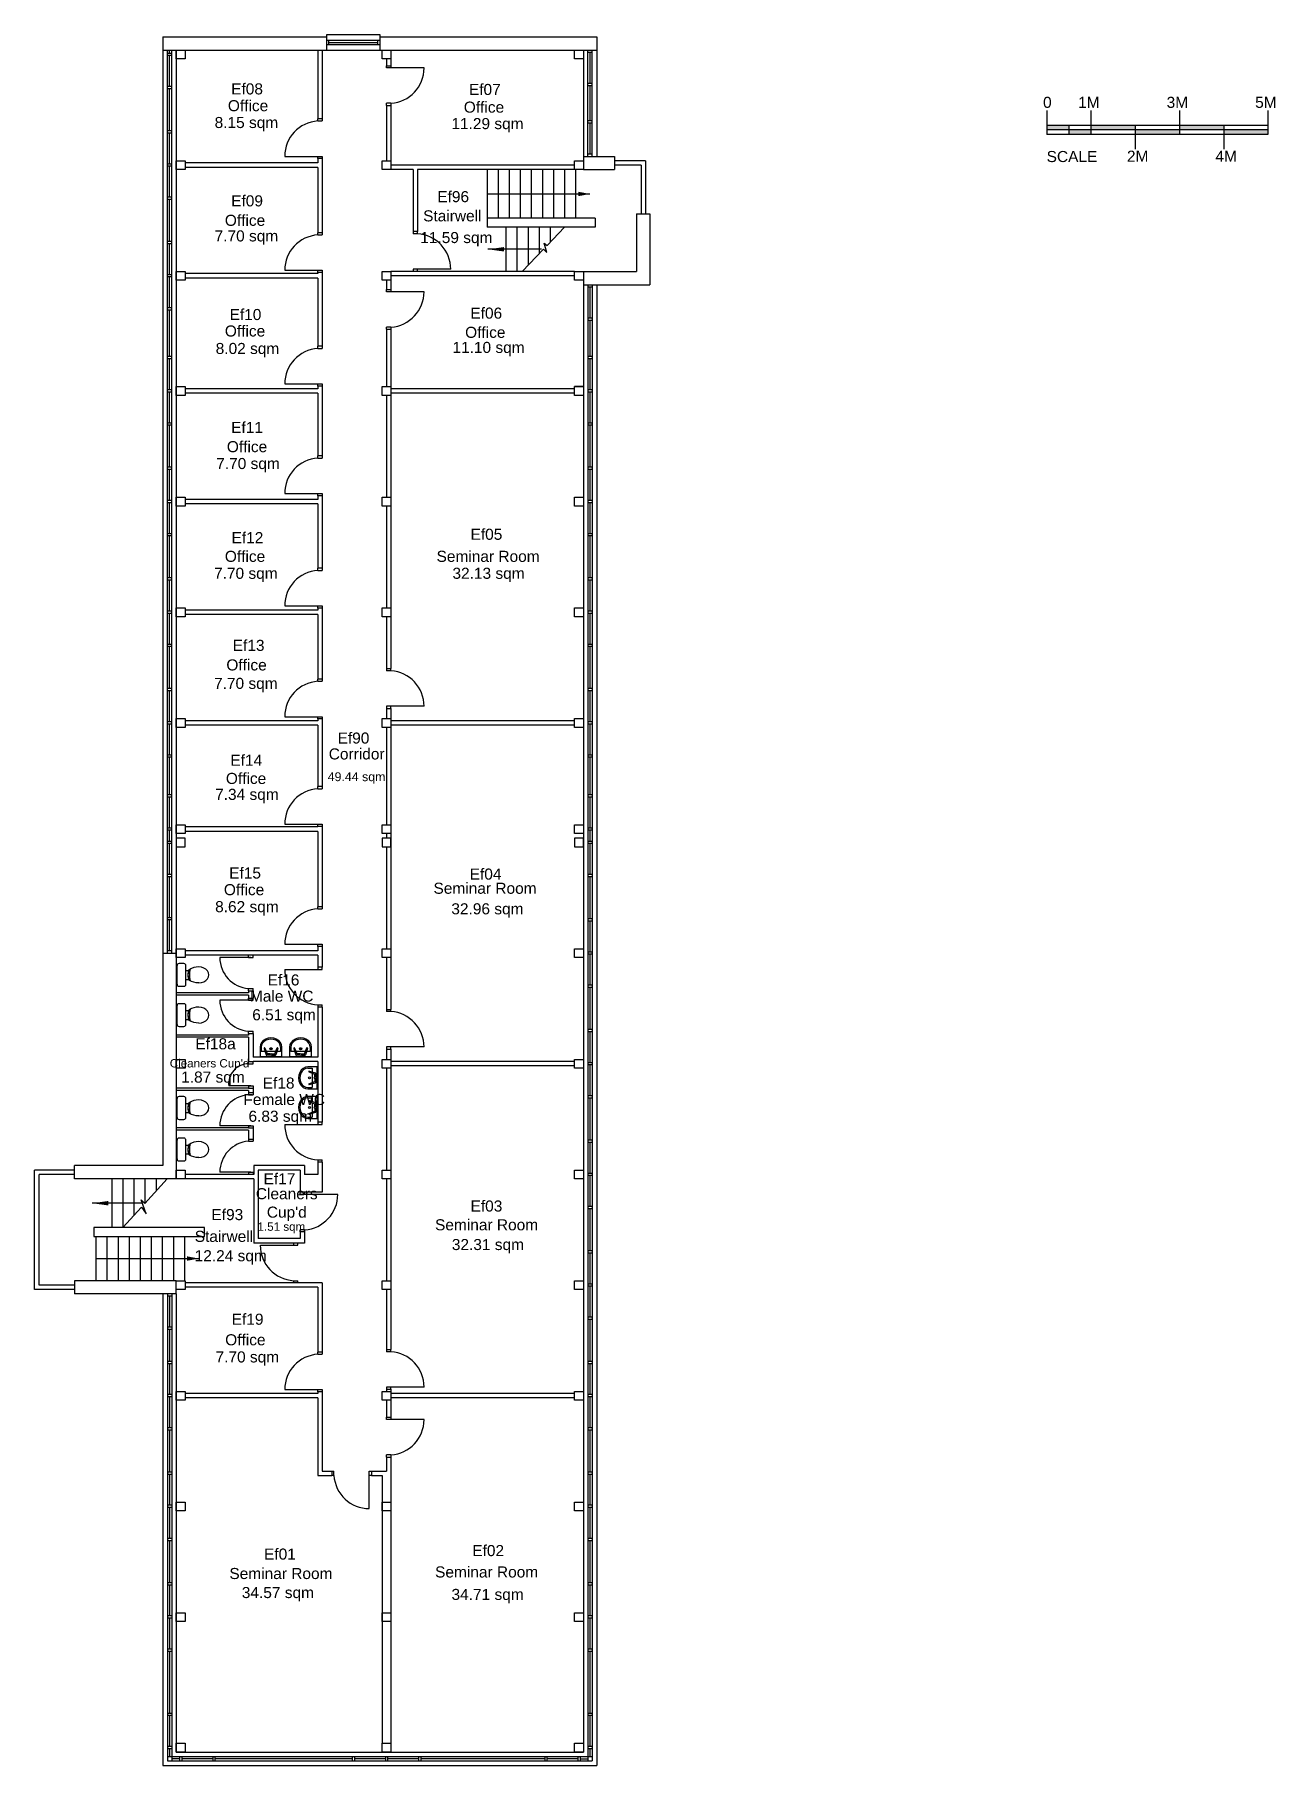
# Model space of a CAD drawing. Header units: millimetres. Extents: x 0 to 28032, y 0 to 39100.
import ezdxf

# ---------------------------------------------------------------- set-up
doc = ezdxf.new("R2010")
doc.units = ezdxf.units.MM
for name, color, linetype in [('DOORS', 2, 'Continuous'), ('EXTERNAL WALLS', 1, 'Continuous'), ('INTERNAL WALLS', 3, 'Continuous'), ('ROOM NAME', 4, 'Continuous'), ('ROOM NUMBER', 7, 'Continuous'), ('SANITARY', 2, 'Continuous'), ('SCALE', 7, 'Continuous'), ('STAIRS', 2, 'Continuous'), ('TEXT AREA', 6, 'Continuous'), ('WINDOWS', 4, 'Continuous')]:
    doc.layers.add(name, color=color, linetype=linetype)
doc.styles.add('CCCU STANDARD', font='arial.ttf')

msp = doc.modelspace()

# ---------------------------------------------------------------- linework, layer by layer
at = {"layer": 'DOORS'}
for p, q in [((7950, 38348), (7950, 38398)), ((8050, 38348), (7950, 38348)), ((8800, 38348), (8000, 38348)), ((8050, 38398), (8050, 38348)), ((7950, 37498), (7950, 37548)), ((8050, 37548), (7950, 37548)), ((8050, 37548), (8050, 37498)), ((6400, 37149), (6400, 37199)), ((6400, 37149), (6500, 37149)), ((6500, 37199), (6500, 37149)), ((5650, 36349), (6450, 36349)), ((6400, 36299), (6400, 36349)), ((6400, 36349), (6500, 36349)), ((6500, 36349), (6500, 36299)), ((6400, 34575), (6400, 34625)), ((6400, 34575), (6500, 34575)), ((6500, 34625), (6500, 34575)), ((8550, 34650), (8550, 34600)), ((8650, 34600), (8550, 34600)), ((8650, 34600), (8650, 34650)), ((5650, 33775), (6450, 33775)), ((6400, 33775), (6500, 33775)), ((6400, 33725), (6400, 33775)), ((6500, 33775), (6500, 33725)), ((8550, 33800), (8550, 33750)), ((8650, 33800), (8550, 33800)), ((9400, 33800), (8600, 33800)), ((8650, 33750), (8650, 33800)), ((7950, 33292), (7950, 33342)), ((8050, 33292), (7950, 33292)), ((8800, 33292), (8000, 33292)), ((8050, 33342), (8050, 33292)), ((8050, 32492), (7950, 32492)), ((7950, 32442), (7950, 32492)), ((8050, 32492), (8050, 32442)), ((6400, 32008), (6400, 32058)), ((6400, 32008), (6500, 32008)), ((6500, 32058), (6500, 32008)), ((5650, 31208), (6450, 31208)), ((6400, 31158), (6400, 31208)), ((6400, 31208), (6500, 31208)), ((6500, 31208), (6500, 31158)), ((6400, 29533), (6400, 29583)), ((6400, 29533), (6500, 29533)), ((6500, 29583), (6500, 29533)), ((5650, 28733), (6450, 28733)), ((6400, 28683), (6400, 28733)), ((6400, 28733), (6500, 28733)), ((6500, 28733), (6500, 28683)), ((6400, 26996), (6400, 27046)), ((6400, 26996), (6500, 26996)), ((6500, 27046), (6500, 26996)), ((5650, 26196), (6450, 26196)), ((6400, 26196), (6500, 26196)), ((6400, 26146), (6400, 26196)), ((6500, 26196), (6500, 26146)), ((7950, 24778), (7950, 24728)), ((8050, 24728), (7950, 24728)), ((8050, 24728), (8050, 24778)), ((6400, 24490), (6400, 24540)), ((6400, 24490), (6500, 24490)), ((6500, 24540), (6500, 24490)), ((8050, 23928), (7950, 23928)), ((7950, 23928), (7950, 23878)), ((8800, 23928), (8000, 23928)), ((8050, 23878), (8050, 23928)), ((5650, 23690), (6450, 23690)), ((6400, 23640), (6400, 23690)), ((6400, 23690), (6500, 23690)), ((6500, 23690), (6500, 23640)), ((6400, 22062), (6400, 22112)), ((6400, 22062), (6500, 22062)), ((6500, 22112), (6500, 22062)), ((5650, 21262), (6450, 21262)), ((6400, 21262), (6500, 21262)), ((6400, 21212), (6400, 21262)), ((6500, 21262), (6500, 21212)), ((6400, 19349), (6400, 19399)), ((6400, 19349), (6500, 19349)), ((6500, 19399), (6500, 19349)), ((5650, 18549), (6450, 18549)), ((6400, 18499), (6400, 18549)), ((6400, 18549), (6500, 18549)), ((6500, 18549), (6500, 18499)), ((4885, 18250), (4185, 18250)), ((4835, 18250), (4835, 18300)), ((4835, 18250), (4935, 18250)), ((4935, 18250), (4935, 18300)), ((6400, 18031), (6400, 17981)), ((6500, 17981), (6500, 18031)), ((5650, 17981), (6450, 17981)), ((6400, 17981), (6500, 17981)), ((4885, 17286), (4185, 17286)), ((4835, 17550), (4935, 17550)), ((4835, 17500), (4835, 17550)), ((4835, 17286), (4835, 17336)), ((4835, 17286), (4935, 17286)), ((4935, 17500), (4935, 17550)), ((4935, 17286), (4935, 17336)), ((6400, 17181), (6500, 17181)), ((6400, 17181), (6400, 17131)), ((6500, 17131), (6500, 17181)), ((7950, 17080), (7950, 17030)), ((8050, 17030), (7950, 17030)), ((8050, 17030), (8050, 17080)), ((4835, 16586), (4935, 16586)), ((4835, 16536), (4835, 16586)), ((4935, 16536), (4935, 16586)), ((8050, 16230), (7950, 16230)), ((7950, 16230), (7950, 16180)), ((8800, 16230), (8000, 16230)), ((8050, 16180), (8050, 16230)), ((4835, 15850), (4835, 15900)), ((4835, 15850), (4935, 15850)), ((4935, 15850), (4935, 15900)), ((4885, 15350), (4385, 15350)), ((4835, 15350), (4935, 15350)), ((4835, 15350), (4835, 15300)), ((4935, 15350), (4935, 15300)), ((4835, 15200), (4835, 15150)), ((4835, 15150), (4935, 15150)), ((4935, 15200), (4935, 15150)), ((5650, 14479), (6450, 14479)), ((6400, 14529), (6400, 14479)), ((6400, 14479), (6500, 14479)), ((6500, 14479), (6500, 14529)), ((4885, 14450), (4185, 14450)), ((4835, 14450), (4935, 14450)), ((4835, 14450), (4835, 14400)), ((4835, 14150), (4835, 14100)), ((4835, 14100), (4935, 14100)), ((4935, 14450), (4935, 14400)), ((4935, 14150), (4935, 14100)), ((4885, 13400), (4185, 13400)), ((4835, 13400), (4935, 13400)), ((4835, 13400), (4835, 13350)), ((4935, 13400), (4935, 13350)), ((6400, 13679), (6500, 13679)), ((6400, 13679), (6400, 13629)), ((6500, 13629), (6500, 13679)), ((6000, 12900), (6000, 12950)), ((6100, 12950), (6100, 12900)), ((6100, 12900), (6000, 12900)), ((6850, 12900), (6050, 12900)), ((5100, 11750), (5900, 11750)), ((5850, 11800), (5850, 11750)), ((5850, 11750), (5950, 11750)), ((5950, 11750), (5950, 11800)), ((6100, 12100), (6000, 12100)), ((6000, 12050), (6000, 12100)), ((6100, 12100), (6100, 12050)), ((5850, 10950), (5850, 10900)), ((5850, 10950), (5950, 10950)), ((5950, 10900), (5950, 10950)), ((7950, 9396), (7950, 9346)), ((8050, 9346), (8050, 9396)), ((6400, 9288), (6400, 9338)), ((6400, 9288), (6500, 9288)), ((6500, 9338), (6500, 9288)), ((8050, 9346), (7950, 9346)), ((5650, 8488), (6450, 8488)), ((6400, 8488), (6500, 8488)), ((6400, 8438), (6400, 8488)), ((6500, 8488), (6500, 8438)), ((8050, 8546), (7950, 8546)), ((7950, 8546), (7950, 8496)), ((8800, 8546), (8000, 8546)), ((8050, 8496), (8050, 8546)), ((7950, 7813), (7950, 7863)), ((8050, 7863), (8050, 7813)), ((8050, 7813), (7950, 7813)), ((8800, 7813), (8000, 7813)), ((6712, 6650), (6762, 6650)), ((6762, 6550), (6762, 6650)), ((7562, 6650), (7612, 6650)), ((7562, 6550), (7562, 6650)), ((8050, 7013), (7950, 7013)), ((7950, 6963), (7950, 7013)), ((8050, 7013), (8050, 6963)), ((6762, 6550), (6712, 6550)), ((7562, 5800), (7562, 6600)), ((7612, 6550), (7562, 6550))]:
    msp.add_line(p, q, dxfattribs=at)
for centre, radius, start, end in [((7998, 38348), 802, 273.6952, 0), ((6452, 36349), 802, 93.6952, 180), ((6452, 33775), 802, 93.6952, 180), ((8598, 33800), 802, 0, 86.3048), ((7998, 33292), 802, 273.6952, 0), ((6452, 31208), 802, 93.6952, 180), ((6452, 28733), 802, 93.6952, 180), ((6452, 26196), 802, 93.6952, 180), ((7998, 23928), 802, 0, 86.3048), ((6452, 23690), 802, 93.6952, 180), ((6452, 21262), 802, 93.6952, 180), ((6452, 18549), 802, 93.6952, 180), ((4887, 18250), 702, 180, 265.7578), ((6452, 17981), 802, 180, 266.3048), ((4887, 17286), 702, 180, 265.7578), ((7998, 16230), 802, 0, 86.3048), ((4835, 15398), 452, 90, 186.0256), ((4887, 14450), 702, 94.2422, 180), ((6452, 14479), 802, 180, 266.3048), ((4887, 13400), 702, 94.2422, 180), ((6048, 12900), 802, 273.6952, 0), ((5901, 11750), 802, 180, 266.3048), ((6452, 8488), 802, 93.6952, 180), ((7998, 8546), 802, 0, 86.3048), ((7998, 7813), 802, 273.6952, 0), ((7562, 6602), 802, 183.6952, 270)]:
    msp.add_arc(centre, radius, start, end, dxfattribs=at)
at = {"layer": 'EXTERNAL WALLS'}
for p, q in [((2900, 39050), (6600, 39050)), ((2900, 39050), (2900, 38750)), ((2900, 38750), (6600, 38750)), ((7800, 39050), (12700, 39050)), ((7800, 38750), (12700, 38750)), ((12700, 39050), (12700, 38750)), ((12400, 36350), (12400, 36050)), ((12400, 36350), (13100, 36350)), ((12400, 36050), (13100, 36050)), ((13100, 36350), (13100, 36050)), ((13600, 35050), (13600, 33750)), ((13600, 35050), (13900, 35050)), ((13900, 35050), (13900, 33450)), ((12400, 33750), (13600, 33750)), ((12400, 33750), (12400, 33450)), ((12400, 33450), (13900, 33450)), ((3200, 31150), (3200, 30950)), ((2900, 18350), (3200, 18350)), ((2900, 18350), (2900, 13550)), ((3200, 18350), (3200, 13250)), ((900, 13250), (900, 13550)), ((2900, 13550), (900, 13550)), ((3200, 13250), (900, 13250)), ((3200, 10950), (900, 10950)), ((900, 10950), (900, 10650)), ((3200, 10650), (3200, 10950)), ((3200, 10650), (900, 10650))]:
    msp.add_line(p, q, dxfattribs=at)
at = {"layer": 'INTERNAL WALLS'}
for p, q in [((3200, 38550), (3200, 38750)), ((3200, 38750), (3400, 38750)), ((3400, 38750), (3400, 38550)), ((6400, 38750), (6400, 37199)), ((6500, 38750), (6500, 37199)), ((7850, 38750), (8050, 38750)), ((7850, 38550), (7850, 38750)), ((8050, 38750), (8050, 38550)), ((12200, 38550), (12200, 38750)), ((12200, 38750), (12400, 38750)), ((12400, 38750), (12400, 38550)), ((3400, 38550), (3200, 38550)), ((8050, 38550), (7850, 38550)), ((7950, 38550), (7950, 38398)), ((7950, 38398), (8050, 38398)), ((8050, 38550), (8050, 38398)), ((12400, 38550), (12200, 38550)), ((6500, 37199), (6400, 37199)), ((7950, 37498), (8050, 37498)), ((7950, 37498), (7950, 36250)), ((8050, 37498), (8050, 36250)), ((3200, 36050), (3200, 36250)), ((3200, 36250), (3400, 36250)), ((3400, 36050), (3200, 36050)), ((3400, 36250), (3400, 36050)), ((6400, 36200), (3400, 36200)), ((6400, 36100), (3400, 36100)), ((6500, 36299), (6400, 36299)), ((6400, 36299), (6400, 36200)), ((6400, 36100), (6400, 34625)), ((6500, 36299), (6500, 34625)), ((7850, 36250), (8050, 36250)), ((7850, 36050), (7850, 36250)), ((8050, 36050), (7850, 36050)), ((7950, 36050), (7940, 36050)), ((8050, 36250), (8050, 36050)), ((12200, 36150), (8050, 36150)), ((8550, 36050), (8050, 36050)), ((8550, 36050), (8550, 34650)), ((12200, 36050), (8650, 36050)), ((8650, 36050), (8650, 34650)), ((12200, 36050), (12200, 36250)), ((12200, 36250), (12400, 36250)), ((12400, 36050), (12200, 36050)), ((12300, 36050), (12290, 36050)), ((12400, 36250), (12400, 36050)), ((6500, 34625), (6400, 34625)), ((8650, 34650), (8550, 34650)), ((3200, 33750), (3400, 33750)), ((3200, 33550), (3200, 33750)), ((3400, 33750), (3400, 33550)), ((6400, 33700), (3400, 33700)), ((6500, 33725), (6400, 33725)), ((6400, 33725), (6400, 33700)), ((6500, 33725), (6500, 32058)), ((7850, 33750), (8050, 33750)), ((7850, 33550), (7850, 33750)), ((8050, 33750), (8050, 33550)), ((12200, 33750), (8050, 33750)), ((12200, 33650), (8050, 33650)), ((12200, 33750), (12400, 33750)), ((12200, 33550), (12200, 33750)), ((12400, 33750), (12400, 33550)), ((3400, 33550), (3200, 33550)), ((6400, 33600), (3400, 33600)), ((6400, 33600), (6400, 32058)), ((8050, 33550), (7850, 33550)), ((7950, 33550), (7950, 33342)), ((7950, 33342), (8050, 33342)), ((8050, 33550), (8050, 33342)), ((12400, 33550), (12200, 33550)), ((7950, 32442), (8050, 32442)), ((7950, 32442), (7950, 31150)), ((8050, 32442), (8050, 30950)), ((6500, 32058), (6400, 32058)), ((3200, 31150), (3400, 31150)), ((3200, 30950), (3200, 31150)), ((3400, 30950), (3200, 30950)), ((3400, 31150), (3400, 30950)), ((6400, 31100), (3400, 31100)), ((6400, 31000), (3400, 31000)), ((6500, 31158), (6400, 31158)), ((6400, 31158), (6400, 31100)), ((6400, 31000), (6400, 29583)), ((6500, 31158), (6500, 29583)), ((7850, 31150), (8050, 31150)), ((7850, 30950), (7850, 31150)), ((8050, 30950), (7850, 30950)), ((7950, 30950), (7950, 28650)), ((8050, 31150), (8050, 30950)), ((12200, 31100), (8050, 31100)), ((12200, 31000), (8050, 31000)), ((8050, 30950), (8050, 28450)), ((12400, 31150), (12200, 31150)), ((12200, 30950), (12200, 31150)), ((12200, 31150), (12400, 31150)), ((12400, 30950), (12200, 30950)), ((12400, 31150), (12400, 30950)), ((6500, 29583), (6400, 29583)), ((3200, 28650), (3400, 28650)), ((3200, 28450), (3200, 28650)), ((3400, 28650), (3400, 28450)), ((6400, 28600), (3400, 28600)), ((6500, 28683), (6400, 28683)), ((6400, 28683), (6400, 28600)), ((6500, 28683), (6500, 27046)), ((7850, 28650), (8050, 28650)), ((7850, 28450), (7850, 28650)), ((8050, 28650), (8050, 28450)), ((12200, 28450), (12200, 28650)), ((12200, 28650), (12400, 28650)), ((12400, 28650), (12400, 28450)), ((3400, 28450), (3200, 28450)), ((6400, 28500), (3400, 28500)), ((6400, 28500), (6400, 27046)), ((8050, 28450), (7850, 28450)), ((7950, 28450), (7950, 26150)), ((8050, 28450), (8050, 24778)), ((12400, 28450), (12200, 28450)), ((6500, 27046), (6400, 27046)), ((3200, 25950), (3200, 26150)), ((3200, 26150), (3400, 26150)), ((3400, 25950), (3200, 25950)), ((3400, 26150), (3400, 25950)), ((6400, 26100), (3400, 26100)), ((6400, 26000), (3400, 26000)), ((6500, 26146), (6400, 26146)), ((6400, 26146), (6400, 26100)), ((6400, 26000), (6400, 24540)), ((6500, 26146), (6500, 24540)), ((7850, 26150), (8050, 26150)), ((7850, 25950), (7850, 26150)), ((8050, 25950), (7850, 25950)), ((7950, 25950), (7950, 24778)), ((8050, 26150), (8050, 25950)), ((12200, 25950), (12200, 26150)), ((12200, 26150), (12400, 26150)), ((12400, 25950), (12200, 25950)), ((12400, 26150), (12400, 25950)), ((7950, 24778), (8050, 24778)), ((6500, 24540), (6400, 24540)), ((7950, 23878), (8050, 23878)), ((7950, 23878), (7950, 23650)), ((8050, 23878), (8050, 17080)), ((3200, 23650), (3400, 23650)), ((3200, 23450), (3200, 23650)), ((3400, 23650), (3400, 23450)), ((6400, 23600), (3400, 23600)), ((6400, 23500), (3400, 23500)), ((6500, 23640), (6400, 23640)), ((6400, 23640), (6400, 23600)), ((6400, 23500), (6400, 22112)), ((6500, 23640), (6500, 22112)), ((7850, 23650), (8050, 23650)), ((7850, 23450), (7850, 23650)), ((8050, 23650), (8050, 23450)), ((12200, 23600), (8050, 23600)), ((12200, 23500), (8050, 23500)), ((12200, 23450), (12200, 23650)), ((12200, 23650), (12400, 23650)), ((12400, 23650), (12400, 23450)), ((3400, 23450), (3200, 23450)), ((8050, 23450), (7850, 23450)), ((7950, 23450), (7950, 21250)), ((12400, 23450), (12200, 23450)), ((6500, 22112), (6400, 22112)), ((3200, 21050), (3200, 21250)), ((3200, 21250), (3400, 21250)), ((3400, 21250), (3400, 21050)), ((6400, 21200), (3400, 21200)), ((6500, 21212), (6400, 21212)), ((6400, 21212), (6400, 21200)), ((6500, 21212), (6500, 19399)), ((7850, 21250), (8050, 21250)), ((7850, 21050), (7850, 21250)), ((8050, 21250), (8050, 21050)), ((12200, 21250), (12400, 21250)), ((12200, 21050), (12200, 21250)), ((12400, 21250), (12400, 21050)), ((3400, 21050), (3200, 21050)), ((3200, 20950), (3200, 20750)), ((3400, 20950), (3200, 20950)), ((3200, 20750), (3400, 20750)), ((6400, 21100), (3400, 21100)), ((3400, 20750), (3400, 20950)), ((6400, 21100), (6400, 19399)), ((8050, 21050), (7850, 21050)), ((8050, 20950), (7850, 20950)), ((7850, 20950), (7850, 20750)), ((7850, 20750), (8050, 20750)), ((7950, 21050), (7950, 20950)), ((7950, 20750), (7950, 18450)), ((8050, 20750), (8050, 20950)), ((12400, 21050), (12200, 21050)), ((12400, 20950), (12200, 20950)), ((12200, 20950), (12200, 20750)), ((12200, 20750), (12400, 20750)), ((12400, 20750), (12400, 20950)), ((6500, 19399), (6400, 19399)), ((3200, 18250), (3200, 18450)), ((3200, 18450), (3400, 18450)), ((3400, 18450), (3400, 18250)), ((6400, 18400), (3400, 18400)), ((6500, 18499), (6400, 18499)), ((6400, 18499), (6400, 18400)), ((6500, 18499), (6500, 18031)), ((7850, 18450), (8050, 18450)), ((7850, 18250), (7850, 18450)), ((8050, 18450), (8050, 18250)), ((12200, 18250), (12200, 18450)), ((12200, 18450), (12400, 18450)), ((12400, 18450), (12400, 18250)), ((3400, 18250), (3200, 18250)), ((6400, 18300), (3400, 18300)), ((6400, 18300), (6400, 18031)), ((6500, 18031), (6400, 18031)), ((8050, 18250), (7850, 18250)), ((7950, 18250), (7950, 17080)), ((12400, 18250), (12200, 18250)), ((4835, 17450), (3200, 17450)), ((4835, 17400), (3200, 17400)), ((4835, 17500), (4835, 17450)), ((4835, 17500), (4935, 17500)), ((4835, 17400), (4835, 17336)), ((4835, 17336), (4935, 17336)), ((4935, 17500), (4935, 17336)), ((6500, 17131), (6400, 17131)), ((6400, 17131), (6400, 16000)), ((6500, 17131), (6500, 14529)), ((7950, 17080), (8050, 17080)), ((4835, 16500), (3200, 16500)), ((4835, 16450), (3200, 16450)), ((4835, 16536), (4935, 16536)), ((4835, 16536), (4835, 16500)), ((4835, 16450), (4835, 15900)), ((4935, 16536), (4935, 16000)), ((7950, 16180), (8050, 16180)), ((7950, 16180), (7950, 15950)), ((8050, 16180), (8050, 9396)), ((3200, 15750), (3200, 15950)), ((3200, 15950), (3400, 15950)), ((3400, 15750), (3200, 15750)), ((3400, 15950), (3400, 15750)), ((4835, 15900), (4935, 15900)), ((6400, 16000), (4935, 16000)), ((6400, 15900), (4935, 15900)), ((6400, 15900), (6400, 14529)), ((7850, 15950), (8050, 15950)), ((7850, 15750), (7850, 15950)), ((8050, 15750), (7850, 15750)), ((7950, 15750), (7950, 13450)), ((8050, 15950), (8050, 15750)), ((12200, 15900), (8050, 15900)), ((12200, 15800), (8050, 15800)), ((12200, 15750), (12200, 15950)), ((12200, 15950), (12400, 15950)), ((12400, 15750), (12200, 15750)), ((12400, 15950), (12400, 15750)), ((4835, 15300), (3200, 15300)), ((4835, 15250), (3200, 15250)), ((4835, 15300), (4935, 15300)), ((4835, 15250), (4835, 15200)), ((4935, 15300), (4935, 15200)), ((4835, 15200), (4935, 15200)), ((6500, 14529), (6400, 14529)), ((4835, 14400), (3200, 14400)), ((4835, 14350), (3200, 14350)), ((4835, 14400), (4935, 14400)), ((4835, 14350), (4835, 14150)), ((4835, 14150), (4935, 14150)), ((4935, 14400), (4935, 14150)), ((3200, 13250), (3200, 13450)), ((3200, 13450), (3400, 13450)), ((3400, 13450), (3400, 13250)), ((4950, 13350), (3400, 13350)), ((6100, 13550), (4950, 13550)), ((4950, 13550), (4950, 13350)), ((6000, 13450), (5050, 13450)), ((5050, 13450), (5050, 11900)), ((6000, 13450), (6000, 12950)), ((6100, 13550), (6100, 13350)), ((6400, 13350), (6100, 13350)), ((6500, 13629), (6400, 13629)), ((6400, 13629), (6400, 13350)), ((6500, 13629), (6500, 12950)), ((7850, 13450), (8050, 13450)), ((7850, 13250), (7850, 13450)), ((8050, 13450), (8050, 13250)), ((12200, 13250), (12200, 13450)), ((12200, 13450), (12400, 13450)), ((12400, 13450), (12400, 13250)), ((3400, 13250), (3200, 13250)), ((4950, 13250), (3400, 13250)), ((4950, 13250), (4950, 11800)), ((6500, 12950), (6000, 12950)), ((8050, 13250), (7850, 13250)), ((7950, 13250), (7950, 10950)), ((12400, 13250), (12200, 13250)), ((6100, 11800), (4950, 11800)), ((6000, 11900), (5050, 11900)), ((6000, 12050), (6000, 11900)), ((6100, 12050), (6000, 12050)), ((6100, 12050), (6100, 11800)), ((3200, 10950), (3400, 10950)), ((3200, 10750), (3200, 10950)), ((3400, 10950), (3400, 10750)), ((7850, 10950), (8050, 10950)), ((7850, 10750), (7850, 10950)), ((8050, 10950), (8050, 10750)), ((12200, 10750), (12200, 10950)), ((12200, 10950), (12400, 10950)), ((12400, 10950), (12400, 10750)), ((3400, 10750), (3200, 10750)), ((6500, 10900), (3400, 10900)), ((6400, 10800), (3400, 10800)), ((6400, 10800), (6400, 9338)), ((6500, 10900), (6500, 9338)), ((8050, 10750), (7850, 10750)), ((7950, 10750), (7950, 9396)), ((12400, 10750), (12200, 10750)), ((7950, 9396), (8050, 9396)), ((6500, 9338), (6400, 9338)), ((3200, 8450), (3400, 8450)), ((3200, 8250), (3200, 8450)), ((3400, 8250), (3200, 8250)), ((3400, 8450), (3400, 8250)), ((6400, 8400), (3400, 8400)), ((6400, 8300), (3400, 8300)), ((6500, 8438), (6400, 8438)), ((6400, 8438), (6400, 8400)), ((6400, 8300), (6400, 6550)), ((6500, 8438), (6500, 6650)), ((7850, 8450), (8050, 8450)), ((7850, 8250), (7850, 8450)), ((8050, 8250), (7850, 8250)), ((7950, 8496), (8050, 8496)), ((7950, 8496), (7950, 8450)), ((7950, 8250), (7950, 7863)), ((8050, 8496), (8050, 7863)), ((8050, 8450), (8050, 8250)), ((12200, 8400), (8050, 8400)), ((12200, 8300), (8050, 8300)), ((12200, 8450), (12400, 8450)), ((12200, 8250), (12200, 8450)), ((12400, 8250), (12200, 8250)), ((12400, 8450), (12400, 8250)), ((7950, 7863), (8050, 7863)), ((6500, 6650), (6712, 6650)), ((6712, 6650), (6712, 6550)), ((7612, 6650), (7612, 6550)), ((7612, 6650), (7950, 6650)), ((7950, 6963), (8050, 6963)), ((7950, 6963), (7950, 6650)), ((8050, 6963), (8050, 500)), ((6400, 6550), (6712, 6550)), ((7612, 6550), (7850, 6550)), ((7850, 6550), (7850, 500)), ((3200, 5750), (3200, 5950)), ((3200, 5950), (3400, 5950)), ((3400, 5950), (3400, 5750)), ((7850, 5950), (8050, 5950)), ((7850, 5750), (7850, 5950)), ((8050, 5950), (8050, 5750)), ((12200, 5750), (12200, 5950)), ((12200, 5950), (12400, 5950)), ((12400, 5950), (12400, 5750)), ((3400, 5750), (3200, 5750)), ((8050, 5750), (7850, 5750)), ((12400, 5750), (12200, 5750)), ((3200, 3450), (3400, 3450)), ((3200, 3250), (3200, 3450)), ((3400, 3250), (3200, 3250)), ((3400, 3450), (3400, 3250)), ((7850, 3450), (8050, 3450)), ((7850, 3250), (7850, 3450)), ((8050, 3250), (7850, 3250)), ((8050, 3450), (8050, 3250)), ((12200, 3450), (12400, 3450)), ((12200, 3250), (12200, 3450)), ((12400, 3250), (12200, 3250)), ((12400, 3450), (12400, 3250)), ((3200, 300), (3200, 500)), ((3200, 500), (3400, 500)), ((3400, 500), (3400, 300)), ((7850, 500), (8050, 500)), ((7850, 300), (7850, 500)), ((8050, 500), (8050, 300)), ((12200, 300), (12200, 500)), ((12200, 500), (12400, 500)), ((12400, 500), (12400, 300)), ((3400, 300), (3200, 300)), ((8050, 300), (7850, 300)), ((12400, 300), (12200, 300))]:
    msp.add_line(p, q, dxfattribs=at)
at = {"layer": 'SANITARY'}
for p, q in [((3218, 17645), (3218, 18070)), ((3373, 18115), (3263, 18115)), ((3418, 17645), (3418, 18070)), ((3263, 17600), (3373, 17600)), ((3418, 17957), (3479, 17957)), ((3418, 17757), (3479, 17757)), ((3501, 17937), (3483, 17937)), ((3483, 17892), (3483, 17937)), ((3499, 17892), (3483, 17892)), ((3483, 17822), (3483, 17777)), ((3499, 17822), (3483, 17822)), ((3501, 17777), (3483, 17777)), ((3373, 17208), (3263, 17208)), ((3218, 16738), (3218, 17163)), ((3418, 16738), (3418, 17163)), ((3418, 17050), (3479, 17050)), ((3418, 16850), (3479, 16850)), ((3483, 16985), (3483, 17030)), ((3501, 17030), (3483, 17030)), ((3499, 16985), (3483, 16985)), ((3483, 16915), (3483, 16870)), ((3499, 16915), (3483, 16915)), ((3501, 16870), (3483, 16870)), ((3263, 16693), (3373, 16693)), ((5092, 16227), (5092, 16017)), ((5122, 16227), (5122, 16127)), ((5208, 16127), (5122, 16127)), ((5186, 16196), (5230, 16055)), ((5203, 16203), (5259, 16065)), ((5446, 16127), (5234, 16127)), ((5322, 16047), (5254, 16047)), ((5322, 16071), (5256, 16071)), ((5357, 16071), (5423, 16071)), ((5357, 16047), (5426, 16047)), ((5476, 16203), (5421, 16065)), ((5493, 16196), (5449, 16055)), ((5557, 16127), (5472, 16127)), ((5557, 16227), (5557, 16127)), ((5587, 16017), (5587, 16227)), ((5762, 16227), (5762, 16017)), ((5792, 16227), (5792, 16127)), ((5877, 16127), (5792, 16127)), ((5856, 16196), (5900, 16055)), ((5873, 16203), (5928, 16065)), ((6115, 16127), (5903, 16127)), ((5992, 16047), (5923, 16047)), ((5992, 16071), (5926, 16071)), ((6027, 16071), (6093, 16071)), ((6027, 16047), (6095, 16047)), ((6146, 16203), (6090, 16065)), ((6163, 16196), (6119, 16055)), ((6227, 16127), (6141, 16127)), ((6227, 16227), (6227, 16127)), ((6257, 16017), (6257, 16227)), ((5092, 16017), (5587, 16017)), ((5762, 16017), (6257, 16017)), ((6382, 15780), (6172, 15780)), ((6172, 15750), (6272, 15750)), ((6196, 15669), (6334, 15613)), ((6202, 15686), (6344, 15642)), ((6272, 15750), (6272, 15664)), ((6382, 15285), (6382, 15780)), ((6172, 15315), (6272, 15315)), ((6172, 15285), (6382, 15285)), ((6196, 15396), (6334, 15451)), ((6202, 15379), (6344, 15423)), ((6272, 15638), (6272, 15426)), ((6272, 15401), (6272, 15315)), ((6328, 15550), (6328, 15616)), ((6328, 15515), (6328, 15449)), ((6352, 15550), (6352, 15618)), ((6352, 15515), (6352, 15446)), ((3218, 14640), (3218, 15065)), ((3373, 15110), (3263, 15110)), ((3418, 14640), (3418, 15065)), ((3418, 14952), (3479, 14952)), ((3501, 14932), (3483, 14932)), ((3483, 14887), (3483, 14932)), ((3499, 14887), (3483, 14887)), ((6382, 15111), (6172, 15111)), ((6172, 15081), (6272, 15081)), ((6196, 15000), (6334, 14945)), ((6202, 15017), (6344, 14973)), ((6272, 15081), (6272, 14995)), ((6272, 14969), (6272, 14757)), ((6328, 14881), (6328, 14947)), ((6352, 14881), (6352, 14949)), ((6382, 14616), (6382, 15111)), ((3263, 14595), (3373, 14595)), ((3418, 14752), (3479, 14752)), ((3499, 14817), (3483, 14817)), ((3483, 14817), (3483, 14772)), ((3501, 14772), (3483, 14772)), ((6172, 14646), (6272, 14646)), ((6172, 14616), (6382, 14616)), ((6196, 14727), (6334, 14782)), ((6202, 14710), (6344, 14754)), ((6272, 14732), (6272, 14646)), ((6328, 14846), (6328, 14780)), ((6352, 14846), (6352, 14777)), ((3218, 13700), (3218, 14125)), ((3373, 14170), (3263, 14170)), ((3418, 13700), (3418, 14125)), ((3418, 14012), (3479, 14012)), ((3418, 13812), (3479, 13812)), ((3483, 13947), (3483, 13992)), ((3501, 13992), (3483, 13992)), ((3499, 13947), (3483, 13947)), ((3483, 13877), (3483, 13832)), ((3499, 13877), (3483, 13877)), ((3501, 13832), (3483, 13832)), ((3263, 13655), (3373, 13655))]:
    msp.add_line(p, q, dxfattribs=at)
for centre, radius in [((5340, 16189), 25), ((5340, 16059), 21.2), ((5340, 16189), 20), ((6009, 16189), 25), ((6009, 16059), 21.2), ((6009, 16189), 20), ((6210, 15532), 25), ((6210, 15532), 20), ((6340, 15532), 21.2), ((6210, 14863), 25), ((6210, 14863), 20), ((6340, 14863), 21.2)]:
    msp.add_circle(centre, radius, dxfattribs=at)
for centre, radius, start, end in [((3263, 18070), 45, 90, 180), ((3373, 18070), 45, 0, 90), ((3549, 17959), 45, 115.8901, 173.21), ((3263, 17645), 45, 180, 270), ((3373, 17645), 45, 270, 0), ((3776, 17857), 313, 161.2184, 180), ((3776, 17857), 313, 180, 198.7816), ((3522, 17944), 45, 123.1911, 161.2184), ((3522, 17771), 45, 198.7816, 236.8089), ((4400, 17857), 902, 173.21, 186.79), ((3549, 17756), 45, 186.79, 244.1099), ((3263, 17163), 45, 90, 180), ((3373, 17163), 45, 0, 90), ((3776, 16950), 313, 161.2184, 180), ((3776, 16950), 313, 180, 198.7816), ((3522, 17036), 45, 123.1911, 161.2184), ((3522, 16864), 45, 198.7816, 236.8089), ((4400, 16950), 902, 173.21, 186.79), ((3549, 17051), 45, 115.8901, 173.21), ((3549, 16849), 45, 186.79, 244.1099), ((3263, 16738), 45, 180, 270), ((3373, 16738), 45, 270, 0), ((5195, 16199), 9, 21.9669, 197.3407), ((5245, 16059), 15, 197.3407, 21.9669), ((5435, 16059), 15, 158.0331, 342.6593), ((5485, 16199), 9, 342.6593, 158.0331), ((5864, 16199), 9, 21.9669, 197.3407), ((5914, 16059), 15, 197.3407, 21.9669), ((6104, 16059), 15, 158.0331, 342.6593), ((6154, 16199), 9, 342.6593, 158.0331), ((6200, 15677), 9, 72.6593, 248.0331), ((6340, 15627), 15, 248.0331, 72.6593), ((6200, 15387), 9, 111.9669, 287.3407), ((6340, 15437), 15, 287.3407, 111.9669), ((3263, 15065), 45, 90, 180), ((3373, 15065), 45, 0, 90), ((3776, 14852), 313, 161.2184, 180), ((3522, 14938), 45, 123.1911, 161.2184), ((4400, 14852), 902, 173.21, 186.79), ((3549, 14953), 45, 115.8901, 173.21), ((6200, 15008), 9, 72.6593, 248.0331), ((6340, 14958), 15, 248.0331, 72.6593), ((3263, 14640), 45, 180, 270), ((3373, 14640), 45, 270, 0), ((3776, 14852), 313, 180, 198.7816), ((3522, 14766), 45, 198.7816, 236.8089), ((3549, 14751), 45, 186.79, 244.1099), ((6200, 14718), 9, 111.9669, 287.3407), ((6340, 14768), 15, 287.3407, 111.9669), ((3263, 14125), 45, 90, 180), ((3373, 14125), 45, 0, 90), ((3263, 13700), 45, 180, 270), ((3373, 13700), 45, 270, 0), ((3776, 13912), 313, 161.2184, 180), ((3776, 13912), 313, 180, 198.7816), ((3522, 13998), 45, 123.1911, 161.2184), ((3522, 13826), 45, 198.7816, 236.8089), ((4400, 13912), 902, 173.21, 186.79), ((3549, 14014), 45, 115.8901, 173.21), ((3549, 13811), 45, 186.79, 244.1099)]:
    msp.add_arc(centre, radius, start, end, dxfattribs=at)
for centre, major_axis, ratio, start_param, end_param in [((3708, 17857), (290, 0), 0.62069, 1.570796, 2.382443), ((3708, 17857), (230, 0), 0.782609, 4.712389, 7.853982), ((3708, 16950), (290, 0), 0.62069, 1.570796, 2.382443), ((3708, 16950), (230, 0), 0.782609, 4.712389, 7.853982), ((5340, 16227), (248, 0), 0.848485, 0, 3.141593), ((6009, 16227), (248, 0), 0.848485, 0, 3.141593), ((5340, 16227), (218, 0), 0.827586, 0, 3.141593), ((6009, 16227), (218, 0), 0.827586, 0, 3.141593), ((6172, 15532), (0, 248), 0.848485, 0, 3.141593), ((6172, 15532), (0, 218), 0.827586, 0, 3.141593), ((3708, 14852), (290, 0), 0.62069, 1.570796, 2.382443), ((3708, 14852), (230, 0), 0.782609, 4.712389, 7.853982), ((6172, 14863), (0, 248), 0.848485, 0, 3.141593), ((6172, 14863), (0, 218), 0.827586, 0, 3.141593), ((3708, 13912), (290, 0), 0.62069, 1.570796, 2.382443), ((3708, 13912), (230, 0), 0.782609, 4.712389, 7.853982)]:
    msp.add_ellipse(centre, major_axis=major_axis, ratio=ratio, start_param=start_param, end_param=end_param, dxfattribs=at)
at = {"layer": 'SANITARY', "extrusion": (0, 0, -1)}
for centre in [(3708, 17857), (3708, 16950), (3708, 14852), (3708, 13912)]:
    msp.add_ellipse(centre, major_axis=(290, 0), ratio=0.62069, start_param=1.570796, end_param=2.382443, dxfattribs=at)
at = {"layer": 'SCALE'}
for p, q in [((22865, 37383), (22865, 36847)), ((23865, 37383), (23865, 36847)), ((25865, 37383), (25865, 36847)), ((27865, 37383), (27865, 36847)), ((27865, 37047), (22865, 37047)), ((27865, 36947), (22865, 36947)), ((27865, 36847), (22865, 36847)), ((23365, 37047), (23365, 36847)), ((24865, 37047), (24865, 36512)), ((26865, 37047), (26865, 36512))]:
    msp.add_line(p, q, dxfattribs=at)
for points in [[(22865, 37047), (23365, 37047), (22865, 36947), (23365, 36947)], [(23365, 36947), (23865, 36947), (23365, 36847), (23865, 36847)], [(23865, 37047), (24865, 37047), (23865, 36947), (24865, 36947)], [(24865, 36947), (25865, 36947), (24865, 36847), (25865, 36847)], [(25865, 37047), (26865, 37047), (25865, 36947), (26865, 36947)], [(26865, 36947), (27865, 36947), (26865, 36847), (27865, 36847)]]:
    msp.add_solid(points, dxfattribs=at)
at = {"layer": 'STAIRS'}
for p, q in [((10222, 36050), (10222, 34750)), ((10472, 36050), (10472, 34950)), ((10722, 36050), (10722, 34950)), ((10972, 36050), (10972, 34950)), ((11222, 36050), (11222, 34950)), ((11472, 36050), (11472, 34950)), ((11722, 36050), (11722, 34950)), ((11972, 36050), (11972, 34950)), ((12222, 36050), (12222, 34950)), ((10222, 35500), (12547, 35500)), ((12665, 34950), (10222, 34950)), ((12665, 34950), (12665, 34750)), ((12188, 34750), (10222, 34750)), ((10648, 34750), (10648, 33750)), ((10898, 34750), (10898, 33750)), ((11148, 34750), (11148, 33891)), ((11398, 34750), (11398, 34151)), ((11974, 34750), (11576, 34335)), ((11648, 34750), (11648, 34411)), ((12665, 34750), (12188, 34750)), ((11450, 34250), (10243, 34250)), ((11494, 34250), (11013, 33750)), ((11494, 34250), (11573, 34178)), ((11573, 34178), (11510, 34387)), ((11510, 34387), (11576, 34335)), ((1743, 13250), (1743, 12150)), ((1993, 13250), (1993, 12150)), ((2243, 13250), (2243, 12425)), ((2489, 12696), (2993, 13250)), ((2493, 13250), (2493, 12700)), ((2743, 13250), (2743, 12975)), ((2432, 12700), (1303, 12700)), ((1993, 12150), (2414, 12613)), ((2523, 12457), (2404, 12773)), ((2404, 12773), (2489, 12696)), ((2414, 12613), (2523, 12457)), ((3839, 12150), (1339, 12150)), ((1339, 12150), (1339, 11950)), ((3839, 11950), (3839, 12150)), ((1339, 11950), (3839, 11950)), ((1384, 11950), (1384, 10950)), ((1634, 11950), (1634, 10950)), ((1884, 11950), (1884, 10950)), ((2134, 11950), (2134, 10950)), ((2384, 11950), (2384, 10950)), ((2634, 11950), (2634, 10950)), ((2884, 11950), (2884, 10950)), ((3134, 11950), (3134, 10950)), ((3384, 11950), (3384, 10950)), ((1384, 11450), (3709, 11450))]:
    msp.add_line(p, q, dxfattribs=at)
for points in [[(12547, 35500, 0, 100, 0), (12282, 35500, 100, 100, 0)], [(10243, 34250, 0, 100, 0), (10605, 34250, 100, 100, 0)], [(1303, 12700, 0, 100, 0), (1664, 12700, 100, 100, 0)], [(3709, 11450, 0, 100, 0), (3444, 11450, 100, 100, 0)]]:
    msp.add_lwpolyline(points, format="xyseb", dxfattribs=at)
at = {"layer": 'WINDOWS'}
for p, q in [((6600, 38750), (6600, 39100)), ((6600, 39100), (7800, 39100)), ((7800, 39100), (7800, 38750)), ((2900, 38750), (2900, 33750)), ((3000, 18350), (3000, 38750)), ((3050, 38675), (3050, 38750)), ((3100, 18350), (3100, 38750)), ((3200, 38750), (3200, 30950)), ((6600, 38975), (7800, 38975)), ((6600, 38875), (7800, 38875)), ((6600, 38750), (7800, 38750)), ((6650, 38875), (6650, 38975)), ((6650, 38925), (7750, 38925)), ((7750, 38975), (7750, 38875)), ((12400, 38750), (12400, 36350)), ((12500, 36350), (12500, 38750)), ((12600, 36350), (12600, 38750)), ((12700, 38750), (12700, 36350)), ((3100, 38675), (3000, 38675)), ((3100, 38625), (3000, 38625)), ((3050, 37925), (3050, 38625)), ((12500, 38700), (12600, 38700)), ((12550, 38000), (12550, 38700)), ((12500, 38000), (12600, 38000)), ((12500, 37950), (12600, 37950)), ((12550, 37150), (12550, 37950)), ((3100, 37925), (3000, 37925)), ((3100, 37875), (3000, 37875)), ((3050, 36925), (3050, 37875)), ((12600, 37150), (12500, 37150)), ((3100, 36925), (3000, 36925)), ((3100, 36875), (3000, 36875)), ((3050, 36175), (3050, 36875)), ((12600, 37100), (12500, 37100)), ((12550, 36400), (12550, 37100)), ((12600, 36400), (12500, 36400)), ((3100, 36175), (3000, 36175)), ((3100, 36125), (3000, 36125)), ((3050, 35425), (3050, 36125)), ((13800, 36250), (13100, 36250)), ((13700, 36150), (13100, 36150)), ((13700, 36150), (13700, 35050)), ((13800, 36250), (13800, 35050)), ((3100, 35425), (3000, 35425)), ((3100, 35375), (3000, 35375)), ((3050, 34425), (3050, 35375)), ((3100, 34425), (3000, 34425)), ((3100, 34375), (3000, 34375)), ((3050, 33675), (3050, 34375)), ((2900, 33750), (2900, 18350)), ((3100, 33675), (3000, 33675)), ((3100, 33625), (3000, 33625)), ((3050, 32925), (3050, 33625)), ((12400, 33450), (12400, 300)), ((12500, 33450), (12500, 100)), ((12500, 33400), (12600, 33400)), ((12550, 32700), (12550, 33400)), ((12600, 33450), (12600, 21875)), ((12700, 33450), (12700, 0)), ((3100, 32925), (3000, 32925)), ((3100, 32875), (3000, 32875)), ((3050, 31825), (3050, 32875)), ((12500, 32700), (12600, 32700)), ((12500, 32650), (12600, 32650)), ((12550, 31825), (12550, 32650)), ((3100, 31825), (3000, 31825)), ((3100, 31775), (3000, 31775)), ((3050, 31075), (3050, 31775)), ((12600, 31825), (12500, 31825)), ((12600, 31775), (12500, 31775)), ((12550, 31075), (12550, 31775)), ((3100, 31075), (3000, 31075)), ((3100, 31025), (3000, 31025)), ((3050, 30325), (3050, 31025)), ((3200, 30950), (3200, 18350)), ((12600, 31075), (12500, 31075)), ((12600, 31025), (12500, 31025)), ((12550, 30325), (12550, 31025)), ((3100, 30325), (3000, 30325)), ((3100, 30275), (3000, 30275)), ((3050, 29325), (3050, 30275)), ((12600, 30325), (12500, 30325)), ((12600, 30275), (12500, 30275)), ((12550, 29325), (12550, 30275)), ((3100, 29325), (3000, 29325)), ((12600, 29325), (12500, 29325)), ((3100, 29275), (3000, 29275)), ((3050, 28575), (3050, 29275)), ((12600, 29275), (12500, 29275)), ((12550, 28575), (12550, 29275)), ((3100, 28575), (3000, 28575)), ((12600, 28575), (12500, 28575)), ((3100, 28525), (3000, 28525)), ((3050, 27825), (3050, 28525)), ((12600, 28525), (12500, 28525)), ((12550, 27825), (12550, 28525)), ((3100, 27825), (3000, 27825)), ((3100, 27775), (3000, 27775)), ((3050, 26825), (3050, 27775)), ((12600, 27825), (12500, 27825)), ((12600, 27775), (12500, 27775)), ((12550, 26825), (12550, 27775)), ((3100, 26825), (3000, 26825)), ((3100, 26775), (3000, 26775)), ((3050, 26075), (3050, 26775)), ((12600, 26825), (12500, 26825)), ((12600, 26775), (12500, 26775)), ((12550, 26075), (12550, 26775)), ((3100, 26075), (3000, 26075)), ((3100, 26025), (3000, 26025)), ((3050, 25325), (3050, 26025)), ((12600, 26075), (12500, 26075)), ((12600, 26025), (12500, 26025)), ((12550, 25325), (12550, 26025)), ((3100, 25325), (3000, 25325)), ((3100, 25275), (3000, 25275)), ((3050, 24325), (3050, 25275)), ((12600, 25325), (12500, 25325)), ((12600, 25275), (12500, 25275)), ((12550, 24325), (12550, 25275)), ((3100, 24325), (3000, 24325)), ((3100, 24275), (3000, 24275)), ((3050, 23575), (3050, 24275)), ((12600, 24325), (12500, 24325)), ((12600, 24275), (12500, 24275)), ((12550, 23575), (12550, 24275)), ((3100, 23575), (3000, 23575)), ((3100, 23525), (3000, 23525)), ((3050, 22825), (3050, 23525)), ((12600, 23575), (12500, 23575)), ((12600, 23525), (12500, 23525)), ((12550, 22825), (12550, 23525)), ((3100, 22825), (3000, 22825)), ((3100, 22775), (3000, 22775)), ((3050, 21925), (3050, 22775)), ((12600, 22825), (12500, 22825)), ((12600, 22775), (12500, 22775)), ((12550, 21925), (12550, 22775)), ((3100, 21925), (3000, 21925)), ((12600, 21925), (12500, 21925)), ((3100, 21875), (3000, 21875)), ((3050, 21175), (3050, 21875)), ((3050, 21175), (3050, 21875)), ((12600, 21875), (12500, 21875)), ((12550, 21175), (12550, 21875)), ((12600, 21875), (12600, 100)), ((3100, 21175), (3000, 21175)), ((3100, 21125), (3000, 21125)), ((3050, 20875), (3050, 21125)), ((12600, 21175), (12500, 21175)), ((12600, 21125), (12500, 21125)), ((12550, 20875), (12550, 21125)), ((3100, 20875), (3000, 20875)), ((3100, 20825), (3000, 20825)), ((3050, 20125), (3050, 20825)), ((3050, 20125), (3050, 20825)), ((12600, 20875), (12500, 20875)), ((12600, 20825), (12500, 20825)), ((12550, 20125), (12550, 20825)), ((3100, 20125), (3000, 20125)), ((3100, 20075), (3000, 20075)), ((3050, 19150), (3050, 20075)), ((12600, 20125), (12500, 20125)), ((12600, 20075), (12500, 20075)), ((12550, 19125), (12550, 20075)), ((3100, 19150), (3000, 19150)), ((3100, 19100), (3000, 19100)), ((3050, 18400), (3050, 19100)), ((12600, 19125), (12500, 19125)), ((12600, 19075), (12500, 19075)), ((12550, 18375), (12550, 19075)), ((3100, 18400), (3000, 18400)), ((12600, 18375), (12500, 18375)), ((12600, 18325), (12500, 18325)), ((12550, 17625), (12550, 18325)), ((12600, 17625), (12500, 17625)), ((12600, 17575), (12500, 17575)), ((12550, 16625), (12550, 17575)), ((12600, 16625), (12500, 16625)), ((12600, 16575), (12500, 16575)), ((12550, 15875), (12550, 16575)), ((12550, 15875), (12550, 16575)), ((12600, 15875), (12500, 15875)), ((12600, 15825), (12500, 15825)), ((12550, 15125), (12550, 15825)), ((12600, 15125), (12500, 15125)), ((12600, 15075), (12500, 15075)), ((12550, 14125), (12550, 15075)), ((12600, 14125), (12500, 14125)), ((12600, 14075), (12500, 14075)), ((12550, 13375), (12550, 14075)), ((0, 10750), (0, 13450)), ((900, 13450), (0, 13450)), ((100, 10850), (100, 13350)), ((900, 13350), (100, 13350)), ((12600, 13375), (12500, 13375)), ((12600, 13325), (12500, 13325)), ((12550, 12625), (12550, 13325)), ((12600, 12625), (12500, 12625)), ((12600, 12575), (12500, 12575)), ((12550, 11625), (12550, 12575)), ((12600, 11625), (12500, 11625)), ((12600, 11575), (12500, 11575)), ((12550, 10875), (12550, 11575)), ((900, 10750), (0, 10750)), ((900, 10850), (100, 10850)), ((2900, 10650), (2900, 0)), ((3000, 10650), (3000, 100)), ((3100, 10600), (3000, 10600)), ((3050, 10600), (3050, 9900)), ((3100, 10650), (3100, 100)), ((3200, 10650), (3200, 300)), ((12600, 10875), (12500, 10875)), ((12600, 10825), (12500, 10825)), ((12550, 10125), (12550, 10825)), ((3100, 9900), (3000, 9900)), ((3100, 9850), (3000, 9850)), ((3050, 9850), (3050, 9125)), ((12600, 10125), (12500, 10125)), ((12600, 10075), (12500, 10075)), ((12550, 9125), (12550, 10075)), ((3100, 9125), (3000, 9125)), ((3100, 9075), (3000, 9075)), ((3050, 9075), (3050, 8375)), ((12600, 9125), (12500, 9125)), ((12600, 9075), (12500, 9075)), ((12550, 8375), (12550, 9075)), ((3100, 8375), (3000, 8375)), ((3100, 8325), (3000, 8325)), ((3050, 8325), (3050, 7625)), ((12600, 8375), (12500, 8375)), ((12600, 8325), (12500, 8325)), ((12550, 7625), (12550, 8325)), ((3100, 7625), (3000, 7625)), ((3100, 7575), (3000, 7575)), ((3050, 7575), (3050, 6625)), ((12600, 7625), (12500, 7625)), ((12600, 7575), (12500, 7575)), ((12550, 6625), (12550, 7575)), ((3100, 6625), (3000, 6625)), ((3100, 6575), (3000, 6575)), ((3050, 6575), (3050, 5875)), ((12600, 6625), (12500, 6625)), ((12600, 6575), (12500, 6575)), ((12550, 5875), (12550, 6575)), ((3100, 5875), (3000, 5875)), ((12600, 5875), (12500, 5875)), ((3100, 5825), (3000, 5825)), ((3050, 5825), (3050, 5125)), ((12600, 5825), (12500, 5825)), ((12550, 5125), (12550, 5825)), ((3100, 5125), (3000, 5125)), ((12600, 5125), (12500, 5125)), ((3100, 5075), (3000, 5075)), ((3050, 5075), (3050, 4125)), ((12600, 5075), (12500, 5075)), ((12550, 4125), (12550, 5075)), ((3100, 4125), (3000, 4125)), ((3100, 4075), (3000, 4075)), ((3050, 4075), (3050, 3375)), ((12600, 4125), (12500, 4125)), ((12600, 4075), (12500, 4075)), ((12550, 3375), (12550, 4075)), ((3100, 3375), (3000, 3375)), ((3100, 3325), (3000, 3325)), ((3050, 3325), (3050, 2625)), ((12600, 3375), (12500, 3375)), ((12600, 3325), (12500, 3325)), ((12550, 2625), (12550, 3325)), ((3100, 2625), (3000, 2625)), ((3100, 2575), (3000, 2575)), ((3050, 2575), (3050, 1175)), ((12600, 2625), (12500, 2625)), ((12600, 2575), (12500, 2575)), ((12550, 1175), (12550, 2575)), ((3100, 1175), (3000, 1175)), ((12600, 1175), (12500, 1175)), ((3100, 1125), (3000, 1125)), ((3050, 1125), (3050, 425)), ((12600, 1125), (12500, 1125)), ((12550, 425), (12550, 1125)), ((3100, 425), (3000, 425)), ((12600, 425), (12500, 425)), ((2900, 0), (12700, 0)), ((3100, 375), (3000, 375)), ((3000, 200), (12600, 200)), ((3000, 100), (12600, 100)), ((3050, 375), (3050, 200)), ((3275, 150), (3100, 150)), ((3200, 300), (12400, 300)), ((3275, 200), (3275, 100)), ((3325, 200), (3325, 100)), ((4025, 150), (3325, 150)), ((4025, 200), (4025, 100)), ((4075, 200), (4075, 100)), ((7175, 150), (4075, 150)), ((7175, 200), (7175, 100)), ((7225, 200), (7225, 100)), ((7925, 150), (7225, 150)), ((7925, 200), (7925, 100)), ((7975, 200), (7975, 100)), ((8675, 150), (7975, 150)), ((8675, 200), (8675, 100)), ((8725, 200), (8725, 100)), ((11525, 150), (8725, 150)), ((11525, 200), (11525, 100)), ((11575, 200), (11575, 100)), ((12275, 150), (11575, 150)), ((12275, 200), (12275, 100)), ((12325, 200), (12325, 100)), ((12325, 150), (12500, 150)), ((12600, 375), (12500, 375)), ((12550, 200), (12550, 375))]:
    msp.add_line(p, q, dxfattribs=at)

# ---------------------------------------------------------------- texts
at = {"layer": 'ROOM NAME', "attachment_point": 5, "style": 'CCCU STANDARD'}
for s, insert, char_height, width in [('Office', (4822, 37493), 250, 1824.98), ('Office', (10152, 37460), 250, 1824.98), ('Office', (4754, 34903), 250, 1824.98), ('Stairwell', (9437, 35004), 250, 2652.97), ('Office', (4754, 32403), 250, 1824.98), ('Office', (10182, 32373), 250, 1824.98), ('Office', (4799, 29790), 250, 1824.98), ('Office', (4754, 27312), 250, 1824.98), ('Seminar Room', (10245, 27312), 250, 2652.97), ('Office', (4788, 24859), 250, 1824.98), ('Corridor', (7276, 22848), 250, 2652.97), ('Office', (4777, 22295), 250, 1824.98), ('Seminar Room', (10176, 19814), 250, 2652.97), ('Office', (4732, 19782), 250, 1824.98), ('Male WC', (5582, 17377), 250, 2652.97), ("Cleaners Cup'd", (3952, 15833), 187.5, 2652.97), ('Female WC', (5639, 15042), 250, 2652.97), ("Cleaners\\PCup'd", (5697, 12669), 250, 2652.97), ('Seminar Room', (10211, 12211), 250, 2652.97), ('Stairwell', (4277, 11950), 250, 2652.97), ('Office', (4761, 9613), 250, 1824.98), ('Seminar Room', (5565, 4333), 250, 2652.97), ('Seminar Room', (10212, 4368), 250, 2652.97)]:
    msp.add_mtext(s, dxfattribs=dict(at, insert=insert, char_height=char_height, width=width))
at = {"layer": 'ROOM NUMBER', "char_height": 250, "attachment_point": 5, "style": 'CCCU STANDARD'}
for s, insert, width in [('Ef08', (4800, 37872), 3200), ('Ef07', (10171, 37859), 4350), ('Ef09', (4800, 35343), 3200), ('Ef96', (9456, 35438), 1571.85), ('Ef10', (4764, 32775), 3200), ('Ef06', (10204, 32806), 4350), ('Ef11', (4799, 30225), 3200), ('Ef12', (4808, 27736), 3200), ('Ef05', (10208, 27810), 4350), ('Ef13', (4835, 25301), 3200), ('Ef90', (7204, 23207), 1450), ('Ef14', (4782, 22707), 3200), ('Ef15', (4755, 20158), 3200), ('Ef04', (10188, 20133), 4350), ('Ef16', (5623, 17742), 1464.83), ('Ef18a', (4087, 16300), 1635.17), ('Ef18', (5513, 15412), 1464.83), ('Ef17', (5531, 13251), 950), ('Ef93', (4354, 12441), 1110.75), ('Ef03', (10208, 12635), 4350), ('Ef19', (4812, 10078), 3200), ('Ef01', (5543, 4772), 4650), ('Ef02', (10247, 4851), 4350)]:
    msp.add_mtext(s, dxfattribs=dict(at, insert=insert, width=width))
at = {"layer": 'SCALE', "char_height": 250, "attachment_point": 1, "style": 'CCCU STANDARD'}
for s, insert, width in [('0', (22783, 37695), 562), ('1M', (23575, 37695), 562), ('3M', (25575, 37695), 562), ('5M', (27575, 37695), 562), ('SCALE', (22864, 36471), 4479.62), ('2M', (24678, 36478), 562), ('4M', (26678, 36478), 562)]:
    msp.add_mtext(s, dxfattribs=dict(at, insert=insert, width=width))
at = {"layer": 'TEXT AREA', "width": 2022.77, "attachment_point": 5, "style": 'CCCU STANDARD'}
for s, insert, char_height in [('8.15 sqm', (4785, 37077), 250), ('11.29 sqm', (10231, 37052), 250), ('7.70 sqm', (4785, 34515), 250), ('11.59 sqm', (9528, 34478), 250), ('8.02 sqm', (4809, 31972), 250), ('11.10 sqm', (10255, 31996), 250), ('7.70 sqm', (4821, 29373), 250), ('7.70 sqm', (4772, 26893), 250), ('32.13 sqm', (10255, 26893), 250), ('7.70 sqm', (4772, 24406), 250), ('49.44 sqm', (7273, 22305), 200), ('7.34 sqm', (4796, 21899), 250), ('8.62 sqm', (4796, 19362), 250), ('32.96 sqm', (10230, 19313), 250), ('6.51 sqm', (5635, 16920), 250), ('1.87 sqm', (4029, 15512), 250), ('6.83 sqm', (5550, 14627), 250), ('1.51 sqm', (5575, 12143), 187.5), ('32.31 sqm', (10241, 11729), 250), ('12.24 sqm', (4431, 11476), 250), ('7.70 sqm', (4806, 9190), 250), ('34.57 sqm', (5496, 3867), 250), ('34.71 sqm', (10234, 3825), 250)]:
    msp.add_mtext(s, dxfattribs=dict(at, insert=insert, char_height=char_height))

doc.saveas('drawing.dxf')
